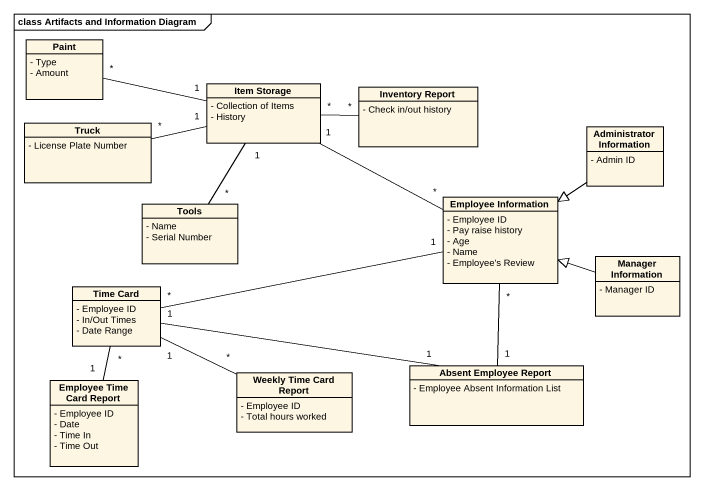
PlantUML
@startuml
mainframe class Artifacts and Information Diagram
hide circle
hide empty members
skinparam classAttributeIconSize 0
class Paint {
  - Type
  - Amount
}
class "Item Storage" as Item_Storage {
  - Collection of Items
  - History
}
class "Inventory Report" as Inventory_Report {
  - Check in/out history
}
class Truck {
  - License Plate Number
}
class "Administrator Information" as Administrator_Information {
  - Admin ID
}
class "Employee Information" as Employee_Information {
  - Employee ID
  - Pay raise history
  - Age
  - Name
  - Employee's Review
}
class Tools {
  - Name
  - Serial Number
}
class "Manager Information" as Manager_Information {
  - Manager ID
}
class "Time Card" as Time_Card {
  - Employee ID
  - In/Out Times
  - Date Range
}
class "Employee Time Card Report" as Employee_Time_Card_Report {
  - Employee ID
  - Date
  - Time In
  - Time Out
}
class "Weekly Time Card Report" as Weekly_Time_Card_Report {
  - Employee ID
  - Total hours worked
}
class "Absent Employee Report" as Absent_Employee_Report {
  - Employee Absent Information List
}
Paint "*" -right- "1" Item_Storage
Item_Storage "*" -right- "*" Inventory_Report
Item_Storage "1" -right- "*" Employee_Information
Truck "*" -right- "1" Item_Storage
Administrator_Information --|> Employee_Information
Employee_Information "*" -- "1" Absent_Employee_Report
Tools "*" -up- "1" Item_Storage
Manager_Information -left-|> Employee_Information
Time_Card "*" -right- "1" Employee_Information
Time_Card "*" -- "1" Employee_Time_Card_Report
Time_Card "1" -right- "*" Weekly_Time_Card_Report
Time_Card "1" -right- "1" Absent_Employee_Report
@enduml
